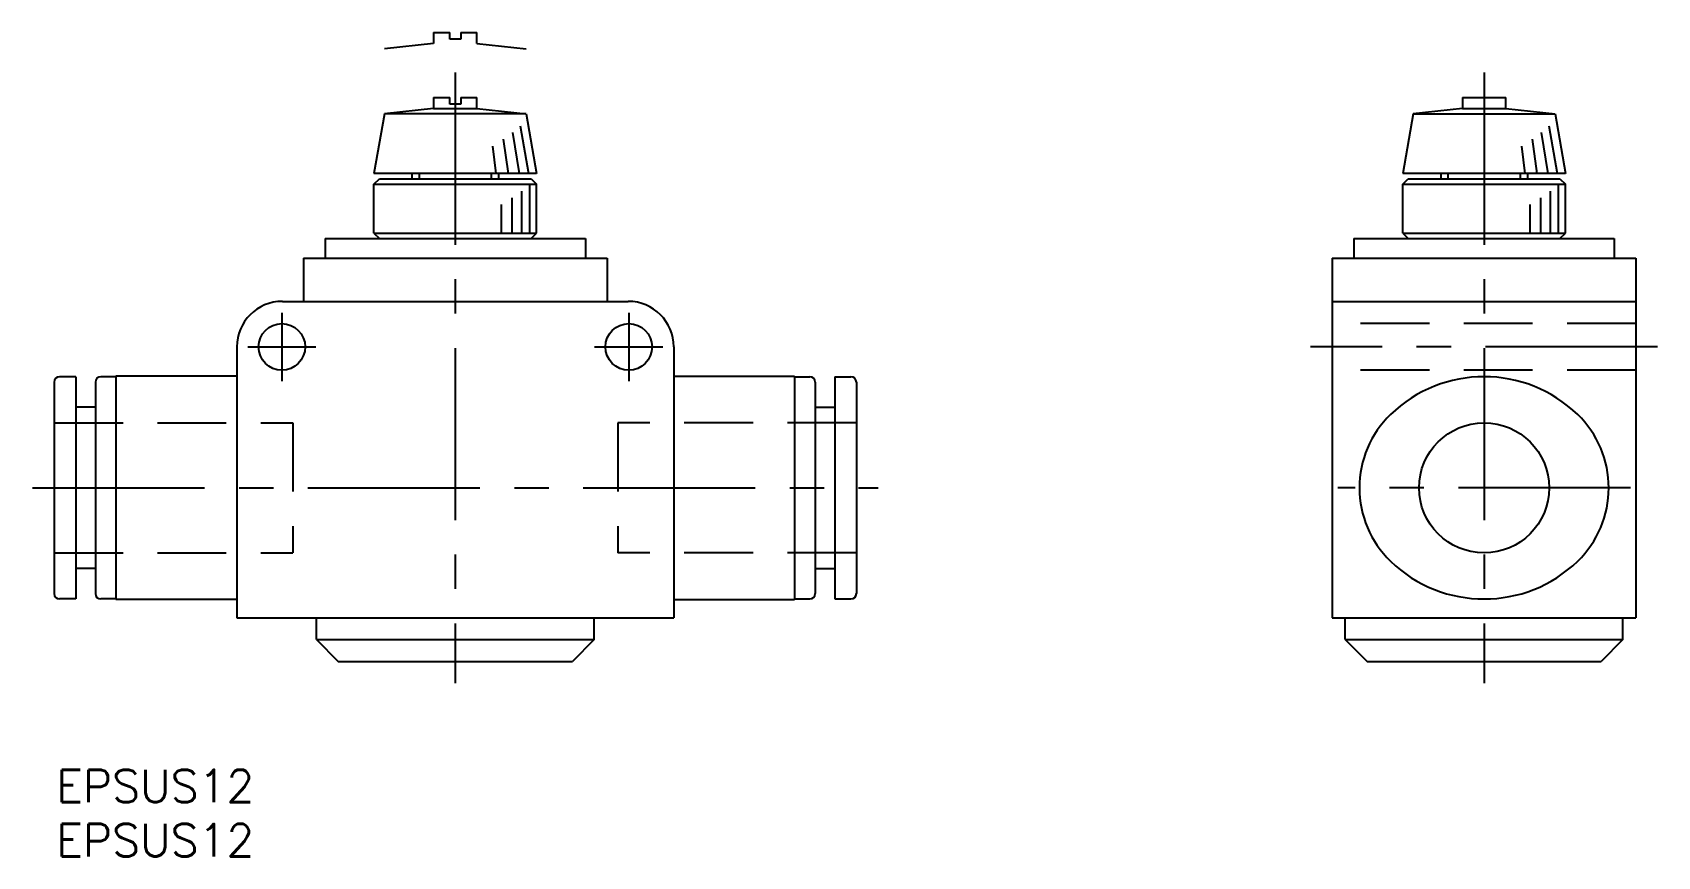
# Model space of a CAD drawing. Extents: x -2 to 148, y -8 to 68.
import ezdxf

# ---------------------------------------------------------------- set-up
doc = ezdxf.new("R2010")
doc.units = 0
doc.header["$LTSCALE"] = 0.5
for name, pattern in [('CENTER', [50.8, 31.75, -6.35, 6.35, -6.35]), ('DASHED', [19.05, 12.7, -6.35]), ('PHANTOM', [63.5, 31.75, -6.35, 6.35, -6.35, 6.35, -6.35])]:
    doc.linetypes.add(name, pattern=pattern)
doc.layers.get('0').update_dxf_attribs({"linetype": 'CONTINUOUS'})
doc.layers.add('CENTER', color=1, linetype='CENTER')
doc.styles.get("Standard").update_dxf_attribs({"font": 'txt.shx', "height": 3, "bigfont": 'bigfont.shx'})

# ---------------------------------------------------------------- blocks, each defined once
blk = doc.blocks.new('*U54')
at = {"color": 7, "linetype": 'CONTINUOUS'}
blk.add_text('EPSUS12', height=3, dxfattribs=at).set_placement((0, -3))
blk = doc.blocks.new('*U55')
at = {"color": 7, "linetype": 'CONTINUOUS'}
blk.add_text('EPSUS12', height=3, dxfattribs=at).set_placement((0, -8))

msp = doc.modelspace()

# ---------------------------------------------------------------- linework, layer by layer
at = {"color": 3, "linetype": 'PHANTOM'}
for p, q in [((34.8, 68), (36.3, 68)), ((34.8, 68), (34.8, 67)), ((36.3, 67.4), (36.3, 68)), ((37.3, 68), (38.8, 68)), ((37.3, 68), (37.3, 67.4)), ((38.8, 67), (38.8, 68)), ((34.8, 67), (30.27, 66.5)), ((37.3, 67.4), (36.3, 67.4)), ((38.8, 67), (43.33, 66.5)), ((42.08, 58.78), (42.68, 55)), ((42.77, 59.4), (43.55, 55)), ((136.97, 58.78), (137.57, 55)), ((137.67, 59.4), (138.45, 55)), ((40.24, 57.52), (40.55, 55)), ((41.23, 58.15), (41.68, 55)), ((135.14, 57.52), (135.45, 55)), ((136.13, 58.15), (136.57, 55)), ((43.68, 49.5), (43.68, 54)), ((138.57, 49.5), (138.57, 54)), ((42.05, 49.5), (42.05, 52.75)), ((42.93, 49.5), (42.93, 53.38)), ((136.95, 49.5), (136.95, 52.75)), ((137.82, 49.5), (137.82, 53.38)), ((41.05, 49.5), (41.05, 52.13)), ((135.95, 49.5), (135.95, 52.13))]:
    msp.add_line(p, q, dxfattribs=at)
at = {"color": 7, "linetype": 'CONTINUOUS'}
for p, q in [((34.8, 62), (36.3, 62)), ((34.8, 62), (34.8, 61)), ((36.3, 61.4), (36.3, 62)), ((37.3, 62), (38.8, 62)), ((37.3, 62), (37.3, 61.4)), ((38.8, 61), (38.8, 62)), ((129.7, 62), (133.7, 62)), ((129.7, 62), (129.7, 61)), ((133.7, 61), (133.7, 62)), ((30.27, 60.5), (29.3, 55)), ((34.8, 61), (30.27, 60.5)), ((43.33, 60.5), (30.27, 60.5)), ((34.8, 61), (38.8, 61)), ((37.3, 61.4), (36.3, 61.4)), ((38.8, 61), (43.33, 60.5)), ((43.33, 60.5), (44.3, 55)), ((125.15, 60.5), (124.2, 55)), ((129.7, 61), (125.15, 60.5)), ((125.15, 60.5), (138.25, 60.5)), ((129.7, 61), (133.7, 61)), ((133.7, 61), (138.25, 60.5)), ((138.25, 60.5), (139.2, 55)), ((44.3, 55), (29.3, 55)), ((29.3, 54), (29.8, 54.5)), ((29.3, 49.5), (29.3, 54)), ((29.3, 54), (44.3, 54)), ((29.8, 54.5), (43.8, 54.5)), ((32.8, 55), (32.8, 54.5)), ((40.8, 55), (40.8, 54.5)), ((43.8, 54.5), (44.3, 54)), ((44.3, 49.5), (44.3, 54)), ((139.2, 55), (124.2, 55)), ((124.2, 54), (124.7, 54.5)), ((124.2, 49.5), (124.2, 54)), ((124.2, 54), (139.2, 54)), ((124.7, 54.5), (138.7, 54.5)), ((127.7, 55), (127.7, 54.5)), ((135.7, 55), (135.7, 54.5)), ((138.7, 54.5), (139.2, 54)), ((139.2, 49.5), (139.2, 54)), ((29.3, 49.5), (44.3, 49.5)), ((29.3, 49.5), (29.8, 49)), ((43.8, 49), (44.3, 49.5)), ((124.2, 49.5), (139.2, 49.5)), ((124.2, 49.5), (124.7, 49)), ((138.7, 49), (139.2, 49.5)), ((24.8, 49), (48.8, 49)), ((24.8, 49), (24.8, 47.2)), ((48.8, 49), (48.8, 47.2)), ((119.7, 49), (143.7, 49)), ((119.7, 49), (119.7, 47.2)), ((143.7, 49), (143.7, 47.2)), ((22.8, 47.2), (50.8, 47.2)), ((22.8, 47.2), (22.8, 43.2)), ((50.8, 47.2), (50.8, 43.2)), ((117.7, 47.2), (117.7, 14)), ((117.7, 47.2), (145.7, 47.2)), ((145.7, 47.2), (145.7, 14)), ((20.85, 43.2), (52.75, 43.2)), ((117.7, 43.2), (145.7, 43.2)), ((16.65, 39), (16.65, 14)), ((56.95, 39), (56.95, 14)), ((1.8, 36.25), (0.3, 36.25)), ((1.8, 36.25), (1.8, 15.75)), ((5.5, 36.25), (4.1, 36.25)), ((5.5, 36.3), (5.5, 15.7)), ((16.65, 36.3), (5.5, 36.3)), ((56.95, 36.3), (68.1, 36.3)), ((68.1, 36.3), (68.1, 15.7)), ((68.1, 36.25), (69.5, 36.25)), ((71.8, 36.25), (73.3, 36.25)), ((71.8, 36.25), (71.8, 15.75)), ((-0.2, 35.75), (-0.2, 16.25)), ((3.6, 35.75), (3.6, 16.25)), ((70, 35.75), (70, 16.25)), ((73.8, 35.75), (73.8, 16.25)), ((3.6, 33.45), (1.8, 33.45)), ((70, 33.45), (71.8, 33.45)), ((3.6, 18.55), (1.8, 18.55)), ((70, 18.55), (71.8, 18.55)), ((1.8, 15.75), (0.3, 15.75)), ((5.5, 15.75), (4.1, 15.75)), ((16.65, 15.7), (5.5, 15.7)), ((56.95, 15.7), (68.1, 15.7)), ((68.1, 15.75), (69.5, 15.75)), ((71.8, 15.75), (73.3, 15.75)), ((16.65, 14), (56.95, 14)), ((24, 12), (24, 14)), ((49.6, 12), (49.6, 14)), ((117.7, 14), (145.7, 14)), ((118.9, 12), (118.9, 14)), ((144.5, 12), (144.5, 14)), ((24, 12), (26, 10)), ((24, 12), (49.6, 12)), ((49.6, 12), (47.6, 10)), ((118.9, 12), (120.9, 10)), ((118.9, 12), (144.5, 12)), ((144.5, 12), (142.5, 10)), ((26, 10), (47.6, 10)), ((120.9, 10), (142.5, 10))]:
    msp.add_line(p, q, dxfattribs=at)
at = {"color": 3, "linetype": 'CONTINUOUS'}
for p, q in [((33.48, 55), (33.48, 54.5)), ((40.12, 55), (40.12, 54.5)), ((128.37, 55), (128.37, 54.5)), ((135.02, 55), (135.02, 54.5))]:
    msp.add_line(p, q, dxfattribs=at)
at = {"color": 3, "linetype": 'DASHED'}
for p, q in [((145.7, 41.15), (117.7, 41.15)), ((145.7, 36.85), (117.7, 36.85)), ((-0.2, 32), (21.8, 32)), ((21.8, 32), (21.8, 20)), ((73.8, 32), (51.8, 32)), ((51.8, 32), (51.8, 20)), ((-0.2, 20), (21.8, 20)), ((73.8, 20), (51.8, 20))]:
    msp.add_line(p, q, dxfattribs=at)
at = {"color": 7, "linetype": 'CONTINUOUS'}
for centre, radius in [((20.8, 39), 2.15), ((52.8, 39), 2.15), ((131.7, 26), 6)]:
    msp.add_circle(centre, radius, dxfattribs=at)
for centre, radius, start, end in [((20.85, 39), 4.2, 90, 180), ((52.75, 39), 4.2, 0, 90), ((0.3, 35.75), 0.5, 90, 180), ((4.1, 35.75), 0.5, 90, 180), ((69.5, 35.75), 0.5, 0, 90), ((73.3, 35.75), 0.5, 0, 90), ((131.7, 23.83), 12.42, 45.9275, 134.0725), ((129.6, 26), 9.4, 134.0725, 225.9275), ((133.8, 26), 9.4, 314.0725, 45.9275), ((131.7, 28.17), 12.42, 225.9275, 314.0725), ((0.3, 16.25), 0.5, 180, 270), ((4.1, 16.25), 0.5, 180, 270), ((69.5, 16.25), 0.5, 270, 0), ((73.3, 16.25), 0.5, 270, 0)]:
    msp.add_arc(centre, radius, start, end, dxfattribs=at)
at = {"layer": 'CENTER', "color": 1, "linetype": 'CENTER'}
for p, q in [((36.8, 64.3), (36.8, 8)), ((131.7, 64.3), (131.7, 8)), ((20.8, 42.15), (20.8, 35.85)), ((52.8, 42.15), (52.8, 35.85)), ((17.65, 39), (23.95, 39)), ((49.65, 39), (55.95, 39)), ((147.7, 39), (115.7, 39)), ((-2.2, 26), (75.8, 26)), ((145.2, 26), (118.2, 26))]:
    msp.add_line(p, q, dxfattribs=at)

# ---------------------------------------------------------------- block references
at = {"color": 7, "linetype": 'CONTINUOUS'}
for name in ['*U54', '*U55']:
    msp.add_blockref(name, (0, 0), dxfattribs=at)

doc.saveas('drawing.dxf')
